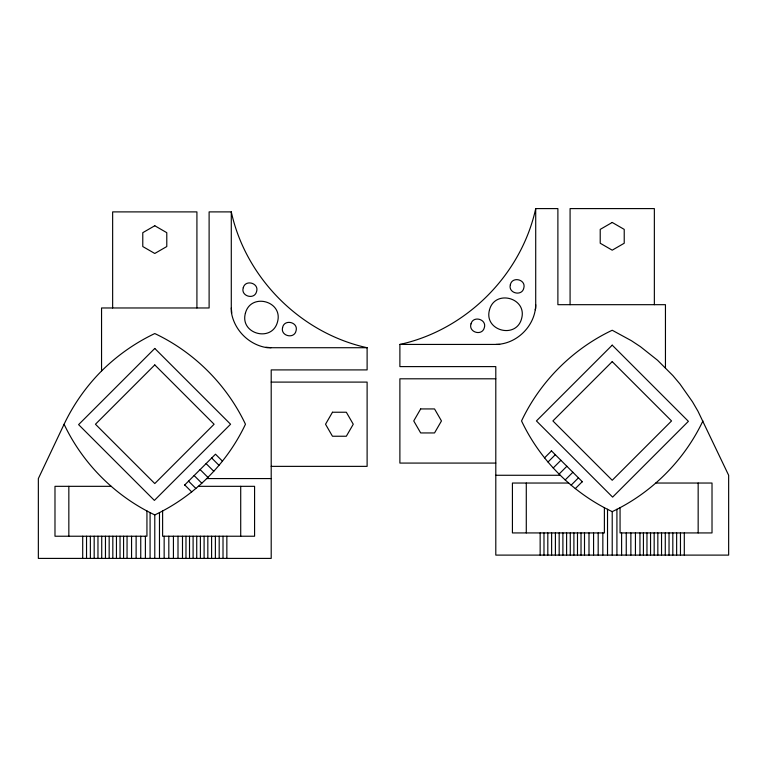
<?xml version="1.0" encoding="UTF-8"?>
<svg xmlns="http://www.w3.org/2000/svg" width="767" height="767" viewBox="0 0 767 767"><rect width="100%" height="100%" fill="white"/><g stroke="black" fill="none" stroke-linecap="round" stroke-linejoin="round"><path stroke-width="1.15" d="M495.961 344.431C516.958 344.115 535.395 325.668 535.711 304.681M665.449 367.719L665.449 304.681L557.887 304.681L557.887 208.595L535.711 208.595C521.186 274.969 466.25 329.906 399.885 344.431L399.885 366.607L495.798 366.607L495.798 555.107L728.65 555.107L728.65 475.272L697.97 411.217L692.486 401.803L679.946 383.979L672.927 375.638L657.52 360.231L640.455 346.694L631.356 340.673L612.219 330.251C572.776 348.918 540.198 381.487 521.541 420.939C540.198 460.392 572.776 492.96 612.219 511.627C651.672 492.96 684.25 460.392 702.908 420.939M535.213 309.81L535.711 308.392L535.711 208.595M64.092 424.237L38.35 478.57L38.35 558.405L271.202 558.405L271.202 369.905L367.115 369.905L367.115 347.719C300.75 333.204 245.814 278.258 231.289 211.893L209.113 211.893L209.113 307.97L101.551 307.97L101.551 371.007C86.172 386.472 73.459 404.535 64.092 424.237C82.75 463.68 115.328 496.259 154.781 514.916C194.224 496.259 226.802 463.68 245.459 424.237C226.802 384.785 194.224 352.206 154.781 333.549C135.078 342.916 117.015 355.629 101.551 371.007M184.559 485.137L215.498 454.198L222.459 461.159M544.541 457.861L551.502 450.9M548.022 462.002L555.318 454.716M553.228 467.966L560.898 460.296M559.038 474.121L566.88 466.278M565.193 479.941L572.863 472.271M571.156 485.137L578.443 477.851M575.298 488.627L582.258 481.666M399.885 344.431L499.672 344.431M367.115 347.719L267.328 347.719C249.016 345.073 233.945 330.002 231.289 311.69L231.289 211.893M495.798 378.802L399.885 378.802L399.885 463.076L495.798 463.076M271.202 382.1L367.115 382.1L367.115 466.365L271.202 466.365M495.798 475.272L560.255 475.272M206.745 478.57L271.202 478.57M568.663 483.037L512.423 483.037L512.423 532.931L604.386 532.931L604.386 507.629M655.785 483.037L712.016 483.037L712.016 532.931L620.062 532.931L620.062 507.629M111.215 486.326L54.984 486.326L54.984 536.229L146.938 536.229L146.938 510.918M198.337 486.326L254.577 486.326L254.577 536.229L162.614 536.229L162.614 510.918M265.909 347.23L271.039 347.719M551.32 450.728L582.441 481.839M211.682 458.014L218.978 465.301M206.102 463.594L213.772 471.254M200.12 469.577L207.962 477.419M194.137 475.559L201.807 483.229M188.557 481.139L195.844 488.426M184.742 484.955L191.702 491.915M231.289 307.97L231.787 313.099M698.162 483.037L698.162 532.931M684.298 532.931L684.298 555.107M680.463 532.931L680.463 555.107M676.638 532.931L676.638 555.107M672.822 532.931L672.822 555.107M669.035 532.931L669.035 555.107M665.277 532.931L665.277 555.107M661.538 532.931L661.538 555.107M657.837 532.931L657.837 555.107M654.356 304.681L654.356 208.595L570.082 208.595L570.082 304.681M654.174 532.931L654.174 555.107M650.55 532.931L650.55 555.107M646.964 532.931L646.964 555.107M643.427 532.931L643.427 555.107M639.946 532.931L639.946 555.107M635.44 532.931L635.44 555.107M630.877 532.931L630.877 555.107M626.255 532.931L626.255 555.107M621.606 532.931L621.606 555.107M616.917 509.23L616.917 555.107M612.219 511.627L612.219 555.107M607.522 509.23L607.522 555.107M602.843 532.931L602.843 555.107M598.183 532.931L598.183 555.107M593.572 532.931L593.572 555.107M588.998 532.931L588.998 555.107M584.502 532.931L584.502 555.107M581.022 532.931L581.022 555.107M577.484 532.931L577.484 555.107M573.898 532.931L573.898 555.107M570.274 532.931L570.274 555.107M566.602 532.931L566.602 555.107M562.901 532.931L562.901 555.107M559.172 532.931L559.172 555.107M555.404 532.931L555.404 555.107M551.617 532.931L551.617 555.107M547.811 532.931L547.811 555.107M543.985 532.931L543.985 555.107M540.15 532.931L540.15 555.107M526.287 483.037L526.287 532.931M240.713 486.326L240.713 536.229M226.85 536.229L226.85 558.405M223.015 536.229L223.015 558.405M219.189 536.229L219.189 558.405M215.383 536.229L215.383 558.405M211.596 536.229L211.596 558.405M207.828 536.229L207.828 558.405M204.099 536.229L204.099 558.405M200.398 536.229L200.398 558.405M196.918 307.97L196.918 211.893L112.644 211.893L112.644 307.97M196.726 536.229L196.726 558.405M193.102 536.229L193.102 558.405M189.516 536.229L189.516 558.405M185.978 536.229L185.978 558.405M182.498 536.229L182.498 558.405M178.002 536.229L178.002 558.405M173.428 536.229L173.428 558.405M168.817 536.229L168.817 558.405M164.157 536.229L164.157 558.405M159.478 512.529L159.478 558.405M154.781 514.916L154.781 558.405M150.083 512.529L150.083 558.405M145.394 536.229L145.394 558.405M140.745 536.229L140.745 558.405M136.123 536.229L136.123 558.405M131.56 536.229L131.56 558.405M127.054 536.229L127.054 558.405M123.573 536.229L123.573 558.405M120.035 536.229L120.035 558.405M116.45 536.229L116.45 558.405M112.826 536.229L112.826 558.405M109.163 536.229L109.163 558.405M105.463 536.229L105.463 558.405M101.723 536.229L101.723 558.405M97.965 536.229L97.965 558.405M94.178 536.229L94.178 558.405M90.362 536.229L90.362 558.405M86.537 536.229L86.537 558.405M82.702 536.229L82.702 558.405M68.838 486.326L68.838 536.229M282.601 327.48C280.204 336.061 294.336 339.445 296.081 330.711C298.488 322.13 284.356 318.746 282.601 327.48M510.343 284.758C507.946 293.339 522.078 296.724 523.823 287.989C526.229 279.409 512.088 276.024 510.343 284.758M245.392 313.243C239.592 334.048 272.151 342.772 277.529 321.852C283.33 301.048 250.771 292.332 245.392 313.243M489.471 309.954C483.67 330.75 516.229 339.474 521.608 318.564C527.408 297.759 494.849 289.034 489.471 309.954M243.273 287.692C240.416 296.129 254.347 300.271 256.562 291.642C259.419 283.196 245.478 279.063 243.273 287.692M471.015 323.827C468.158 332.264 482.088 336.406 484.303 327.768C487.15 319.331 473.22 315.199 471.015 323.827M332.466 412.234L325.534 424.237L332.466 436.241L346.329 436.241L353.261 424.237L346.329 412.234L332.466 412.234M420.671 408.936L413.739 420.939L420.671 432.943L434.534 432.943L441.466 420.939L434.534 408.936L420.671 408.936M154.781 348.448L78.598 424.621L154.388 500.41L230.57 424.237L154.781 348.448M154.781 364.91L95.453 424.237L154.781 483.555L214.098 424.237L154.781 364.91M612.219 345.15L536.43 420.939L612.612 497.121L688.402 421.332L612.219 345.15M612.219 361.621L552.902 420.939L612.219 480.267L671.547 420.939L612.219 361.621M154.781 225.747L142.777 232.679L142.777 246.543L154.781 253.474L166.784 246.543L166.784 232.679L154.781 225.747M612.219 222.459L600.216 229.391L600.216 243.244L612.219 250.176L624.223 243.244L624.223 229.391L612.219 222.459"/></g></svg>
